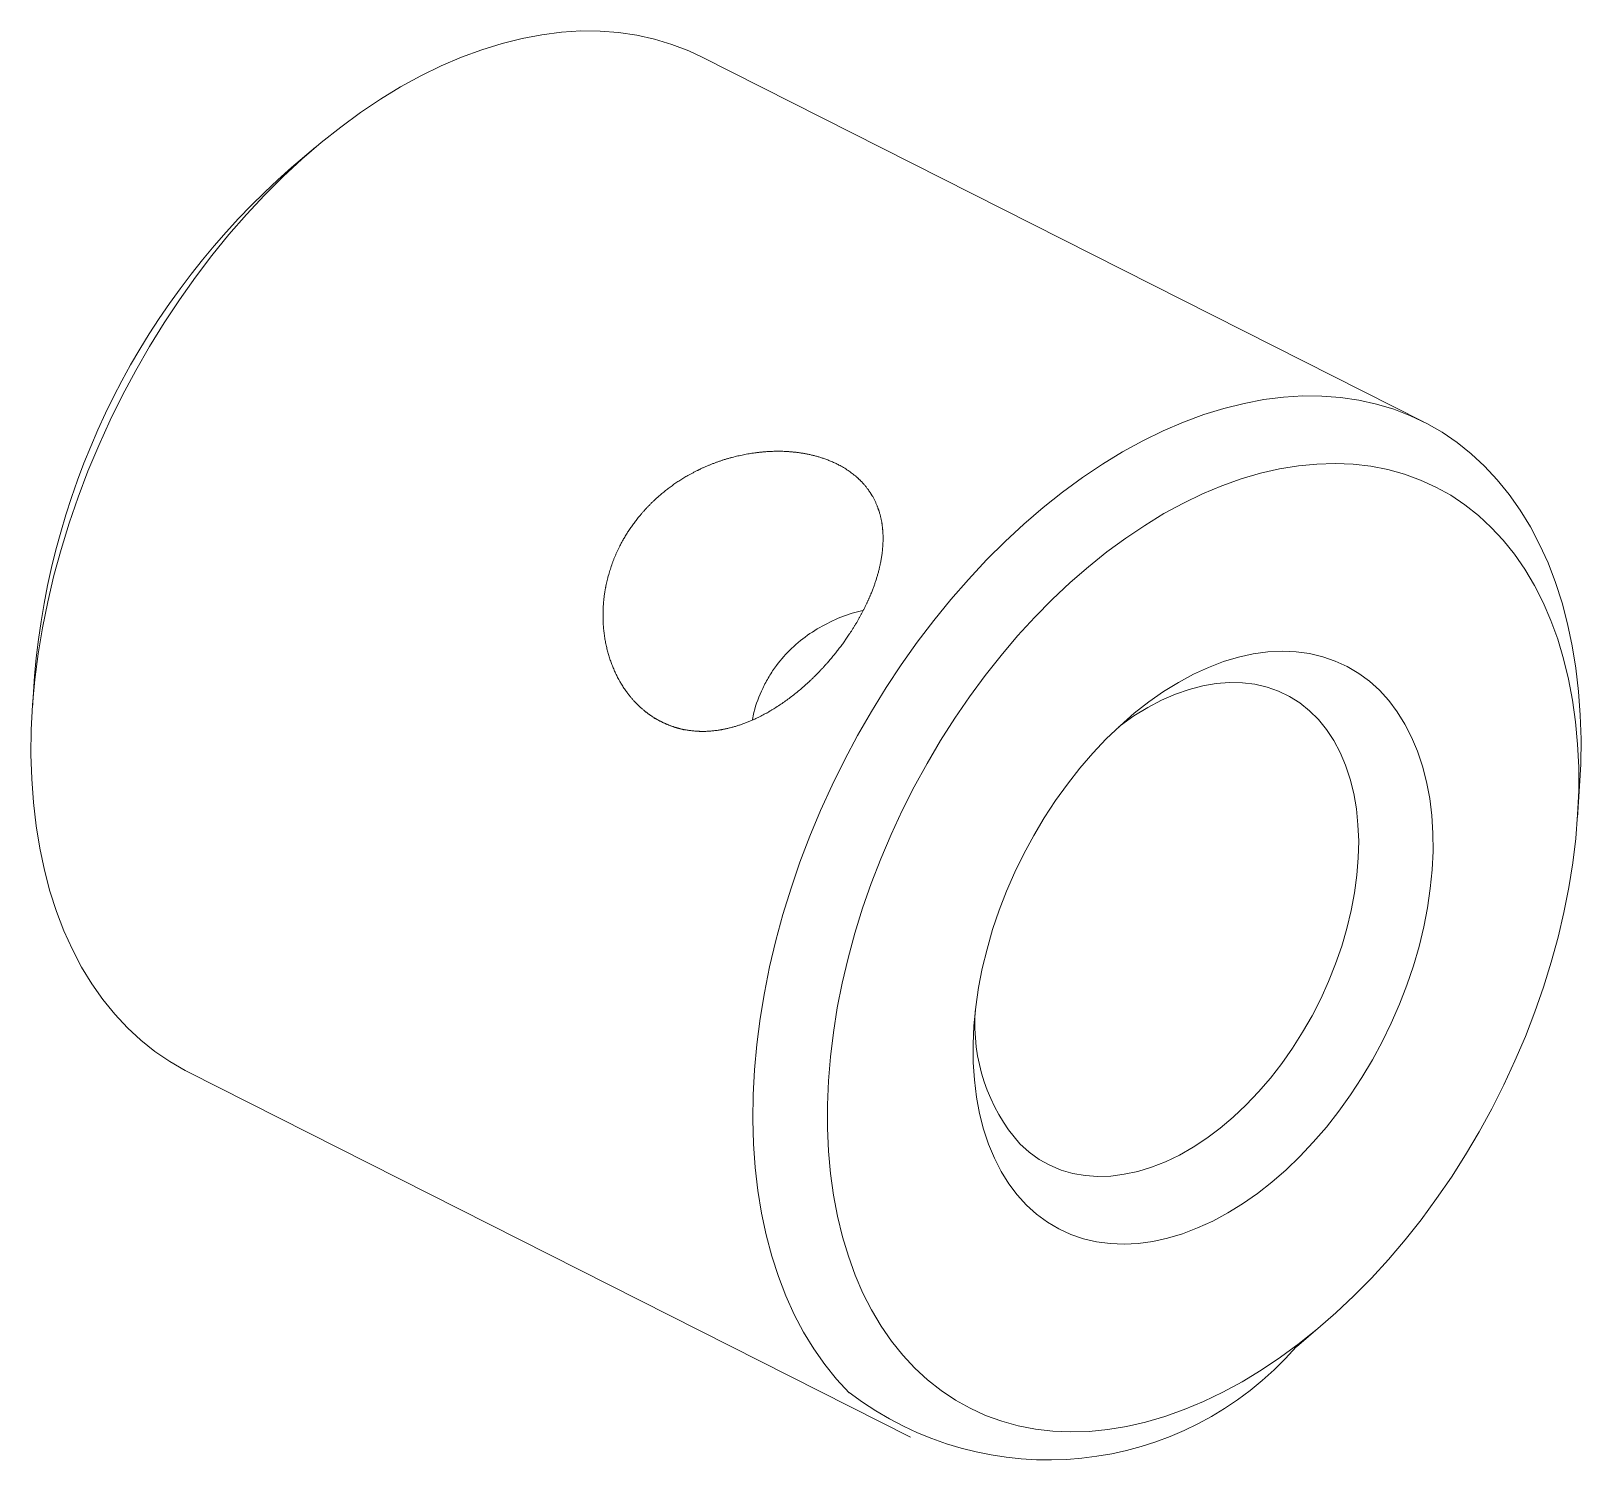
# Model space of a CAD drawing. Header units: millimetres. Extents: x -7.4 to 7.4, y -6.8 to 6.8.
import ezdxf

# ---------------------------------------------------------------- set-up
doc = ezdxf.new("R2010")
doc.units = ezdxf.units.MM

msp = doc.modelspace()

# ---------------------------------------------------------------- linework, layer by layer
at = {"color": 7, "linetype": 'Continuous', "lineweight": 15}
for p, q in [((5.863, 3.087), (-0.992, 6.552)), ((-4.656, 5.694), (-4.885, 5.5)), ((-7.325, 0.671), (-7.345, 0.372)), ((7.325, -0.671), (7.345, -0.372)), ((-5.863, -3.087), (0.992, -6.552)), ((4.656, -5.694), (4.885, -5.5))]:
    msp.add_line(p, q, dxfattribs=at)
at = {"color": 7, "linetype": 'Continuous', "lineweight": 15, "flags": 128}
for points in [[(-0.992, 6.552), (-1.114, 6.609), (-1.273, 6.67), (-1.437, 6.72), (-1.606, 6.757), (-1.779, 6.783), (-1.956, 6.796), (-2.137, 6.797), (-2.321, 6.786), (-2.507, 6.762), (-2.696, 6.727), (-2.886, 6.679), (-3.078, 6.619), (-3.271, 6.548), (-3.464, 6.465), (-3.656, 6.371), (-3.849, 6.266), (-4.04, 6.149), (-4.23, 6.022), (-4.418, 5.885), (-4.603, 5.738), (-4.786, 5.581), (-4.965, 5.414), (-5.141, 5.239), (-5.313, 5.056), (-5.48, 4.864), (-5.642, 4.665), (-5.798, 4.459), (-5.949, 4.246), (-6.094, 4.027), (-6.233, 3.803), (-6.365, 3.573), (-6.489, 3.34), (-6.607, 3.102), (-6.716, 2.861), (-6.818, 2.617), (-6.912, 2.372), (-6.997, 2.124), (-7.073, 1.876), (-7.141, 1.627), (-7.2, 1.379), (-7.25, 1.131), (-7.29, 0.885), (-7.322, 0.641), (-7.344, 0.4), (-7.356, 0.162), (-7.359, -0.073), (-7.352, -0.303), (-7.336, -0.528), (-7.311, -0.748), (-7.276, -0.961), (-7.232, -1.169), (-7.179, -1.369), (-7.117, -1.562), (-7.046, -1.747), (-6.966, -1.923), (-6.878, -2.091), (-6.781, -2.249), (-6.676, -2.398), (-6.564, -2.537), (-6.444, -2.666), (-6.316, -2.784), (-6.182, -2.891), (-6.041, -2.987), (-5.894, -3.071), (-5.863, -3.087)], [(0.411, -6.13), (0.291, -6.002), (0.179, -5.863), (0.074, -5.714), (-0.023, -5.555), (-0.111, -5.388), (-0.191, -5.211), (-0.262, -5.026), (-0.324, -4.833), (-0.377, -4.633), (-0.421, -4.426), (-0.456, -4.212), (-0.482, -3.992), (-0.498, -3.767), (-0.504, -3.537), (-0.501, -3.303), (-0.489, -3.065), (-0.467, -2.823), (-0.436, -2.579), (-0.395, -2.333), (-0.345, -2.086), (-0.286, -1.837), (-0.219, -1.589), (-0.142, -1.34), (-0.057, -1.093), (0.037, -0.847), (0.138, -0.604), (0.248, -0.363), (0.365, -0.125), (0.49, 0.109), (0.622, 0.338), (0.76, 0.563), (0.905, 0.781), (1.056, 0.994), (1.213, 1.2), (1.375, 1.399), (1.542, 1.591), (1.714, 1.775), (1.89, 1.95), (2.069, 2.116), (2.252, 2.273), (2.437, 2.42), (2.625, 2.558), (2.815, 2.685), (3.006, 2.801), (3.198, 2.907), (3.391, 3.001), (3.584, 3.084), (3.777, 3.155), (3.969, 3.214), (4.159, 3.262), (4.348, 3.298), (4.534, 3.321), (4.718, 3.332), (4.899, 3.331), (5.076, 3.318), (5.249, 3.293), (5.418, 3.255), (5.582, 3.206), (5.74, 3.145), (5.894, 3.071), (6.041, 2.987), (6.182, 2.891), (6.316, 2.784), (6.444, 2.666), (6.564, 2.537), (6.676, 2.398), (6.781, 2.249), (6.878, 2.091), (6.966, 1.923), (7.046, 1.747), (7.117, 1.562), (7.179, 1.369), (7.232, 1.169), (7.276, 0.961), (7.311, 0.748), (7.336, 0.528), (7.352, 0.303), (7.359, 0.073), (7.356, -0.162), (7.345, -0.372)], [(1.033, -5.896), (1.155, -6.008), (1.283, -6.11), (1.418, -6.2), (1.559, -6.278), (1.706, -6.345), (1.859, -6.401), (2.016, -6.444), (2.179, -6.476), (2.345, -6.495), (2.515, -6.502), (2.689, -6.497), (2.866, -6.48), (3.044, -6.45), (3.225, -6.409), (3.407, -6.355), (3.591, -6.29), (3.774, -6.213), (3.958, -6.125), (4.141, -6.026), (4.323, -5.915), (4.504, -5.794), (4.683, -5.663), (4.859, -5.522), (5.032, -5.371), (5.203, -5.211), (5.369, -5.042), (5.531, -4.865), (5.688, -4.68), (5.841, -4.488), (5.987, -4.288), (6.128, -4.083), (6.263, -3.872), (6.391, -3.655), (6.512, -3.434), (6.626, -3.209), (6.732, -2.98), (6.831, -2.749), (6.921, -2.515), (7.003, -2.28), (7.076, -2.043), (7.141, -1.807), (7.197, -1.57), (7.243, -1.335), (7.281, -1.101), (7.309, -0.869), (7.327, -0.64), (7.337, -0.414), (7.337, -0.192), (7.327, 0.025), (7.308, 0.238), (7.279, 0.444), (7.241, 0.644), (7.194, 0.838), (7.138, 1.024), (7.073, 1.202), (7, 1.373), (6.917, 1.534), (6.827, 1.687), (6.728, 1.829), (6.621, 1.962), (6.507, 2.085), (6.386, 2.197), (6.257, 2.299), (6.122, 2.389), (5.981, 2.467), (5.834, 2.534), (5.682, 2.59), (5.524, 2.633), (5.362, 2.665), (5.195, 2.684), (5.025, 2.691), (4.851, 2.686), (4.675, 2.669), (4.496, 2.639), (4.315, 2.598), (4.133, 2.544), (3.95, 2.479), (3.766, 2.402), (3.583, 2.314), (3.399, 2.215), (3.217, 2.104), (3.036, 1.983), (2.858, 1.852), (2.681, 1.711), (2.508, 1.56), (2.338, 1.4), (2.172, 1.231), (2.009, 1.054), (1.852, 0.869), (1.7, 0.677), (1.553, 0.477), (1.412, 0.272), (1.277, 0.061), (1.149, -0.156), (1.028, -0.377), (0.914, -0.602), (0.808, -0.831), (0.71, -1.062), (0.619, -1.296), (0.537, -1.531), (0.464, -1.768), (0.399, -2.004), (0.344, -2.241), (0.297, -2.476), (0.26, -2.71), (0.232, -2.942), (0.213, -3.171), (0.204, -3.397), (0.204, -3.619), (0.214, -3.836), (0.233, -4.049), (0.261, -4.255), (0.299, -4.455), (0.346, -4.649), (0.402, -4.835), (0.467, -5.014), (0.541, -5.184), (0.623, -5.345), (0.714, -5.498), (0.812, -5.641), (0.919, -5.773), (1.033, -5.896)], [(2.095, -4.349), (2.006, -4.252), (1.926, -4.146), (1.853, -4.029), (1.789, -3.904), (1.733, -3.77), (1.686, -3.628), (1.648, -3.479), (1.618, -3.323), (1.599, -3.161), (1.588, -2.994), (1.587, -2.822), (1.595, -2.646), (1.612, -2.467), (1.639, -2.285), (1.674, -2.102), (1.719, -1.918), (1.772, -1.734), (1.834, -1.55), (1.905, -1.369), (1.983, -1.189), (2.069, -1.013), (2.162, -0.84), (2.262, -0.672), (2.369, -0.509), (2.482, -0.352), (2.6, -0.202), (2.723, -0.059), (2.851, 0.076), (2.982, 0.202), (3.117, 0.32), (3.255, 0.428), (3.395, 0.525), (3.536, 0.613), (3.679, 0.69), (3.822, 0.755), (3.964, 0.81), (4.106, 0.852), (4.247, 0.883), (4.385, 0.902), (4.521, 0.909), (4.653, 0.903), (4.782, 0.886), (4.907, 0.857), (5.026, 0.816), (5.14, 0.763), (5.249, 0.699), (5.351, 0.624), (5.446, 0.538), (5.534, 0.441), (5.614, 0.335), (5.687, 0.218), (5.751, 0.093), (5.807, -0.041), (5.854, -0.183), (5.893, -0.332), (5.922, -0.488), (5.942, -0.65), (5.953, -0.817), (5.954, -0.989), (5.946, -1.165), (5.928, -1.344), (5.902, -1.526), (5.866, -1.709), (5.821, -1.893), (5.768, -2.077), (5.706, -2.261), (5.636, -2.443), (5.557, -2.622), (5.471, -2.799), (5.378, -2.971), (5.278, -3.139), (5.171, -3.302), (5.059, -3.459), (4.941, -3.609), (4.817, -3.752), (4.69, -3.887), (4.558, -4.013), (4.423, -4.131), (4.286, -4.239), (4.146, -4.337), (4.004, -4.424), (3.862, -4.501), (3.719, -4.566), (3.576, -4.621), (3.434, -4.663), (3.294, -4.694), (3.155, -4.713), (3.02, -4.72), (2.887, -4.714), (2.758, -4.697), (2.634, -4.668), (2.514, -4.627), (2.4, -4.574), (2.292, -4.51), (2.19, -4.435), (2.095, -4.349)], [(2.031, -3.768), (2.119, -3.847), (2.214, -3.915), (2.315, -3.971), (2.422, -4.016), (2.534, -4.048), (2.65, -4.069), (2.771, -4.077), (2.895, -4.073), (3.022, -4.057), (3.152, -4.029), (3.282, -3.989), (3.413, -3.937), (3.545, -3.874), (3.675, -3.799), (3.805, -3.714), (3.932, -3.619), (4.057, -3.513), (4.179, -3.398), (4.297, -3.275), (4.41, -3.143), (4.518, -3.005), (4.62, -2.859), (4.716, -2.708), (4.806, -2.551), (4.888, -2.391), (4.962, -2.226), (5.029, -2.06), (5.087, -1.891), (5.137, -1.722), (5.177, -1.553), (5.209, -1.385), (5.231, -1.218), (5.244, -1.054), (5.248, -0.894), (5.241, -0.738), (5.226, -0.588), (5.201, -0.443), (5.167, -0.305), (5.124, -0.174), (5.071, -0.052), (5.011, 0.062), (4.942, 0.166), (4.865, 0.26), (4.781, 0.344), (4.689, 0.418), (4.591, 0.48), (4.487, 0.53), (4.378, 0.569), (4.263, 0.595), (4.145, 0.61), (4.022, 0.612), (3.896, 0.602), (3.768, 0.58), (3.638, 0.546), (3.507, 0.5), (3.376, 0.443), (3.245, 0.374), (3.114, 0.294), (2.986, 0.203), (2.969, 0.19)]]:
    msp.add_lwpolyline(points, dxfattribs=at)
at = {"color": 7, "linetype": 'Continuous', "lineweight": 15}
for centre, radius, start, end in [((-0.141, 0.071), 7.21, 131.1464, 175.2279), ((3.331, -2.63), 1.728, 175.8209, 221.206), ((2.301, -3.653), 3.115, 232.6527, 319.0856)]:
    msp.add_arc(centre, radius, start, end, dxfattribs=at)
for points, knots in [([(-1.444, 0.275), (-1.307, 0.206), (-1.236, 0.181), (-1.088, 0.151), (-1.01, 0.145), (-0.853, 0.153), (-0.774, 0.167), (-0.613, 0.211), (-0.532, 0.242), (-0.295, 0.358), (-0.138, 0.468), (0.148, 0.727), (0.281, 0.88), (0.446, 1.121), (0.496, 1.204), (0.582, 1.37), (0.619, 1.452), (0.707, 1.701), (0.736, 1.86), (0.729, 2.082), (0.719, 2.152), (0.68, 2.285), (0.652, 2.348), (0.579, 2.463), (0.535, 2.515), (0.429, 2.608), (0.368, 2.649), (0.166, 2.751), (0.002, 2.793), (-0.26, 2.81), (-0.352, 2.807), (-0.536, 2.787), (-0.629, 2.769), (-0.814, 2.718), (-0.906, 2.684), (-1.083, 2.601), (-1.168, 2.553), (-1.413, 2.382), (-1.554, 2.242), (-1.72, 2.001), (-1.767, 1.916), (-1.843, 1.741), (-1.873, 1.649), (-1.934, 1.376), (-1.938, 1.189), (-1.877, 0.844), (-1.813, 0.682), (-1.676, 0.482), (-1.623, 0.422), (-1.507, 0.318), (-1.444, 0.275), (-1.307, 0.206)], [-0.03125, -0.03125, 0, 0, 0.03125, 0.03125, 0.0625, 0.0625, 0.09375, 0.09375, 0.125, 0.125, 0.1875, 0.1875, 0.25, 0.25, 0.28125, 0.28125, 0.3125, 0.3125, 0.375, 0.375, 0.40625, 0.40625, 0.4375, 0.4375, 0.46875, 0.46875, 0.5, 0.5, 0.5625, 0.5625, 0.59375, 0.59375, 0.625, 0.625, 0.65625, 0.65625, 0.6875, 0.6875, 0.75, 0.75, 0.78125, 0.78125, 0.8125, 0.8125, 0.875, 0.875, 0.9375, 0.9375, 0.96875, 0.96875, 1, 1, 1.03125, 1.03125]), ([(-0.508, 0.26), (-0.504, 0.283), (-0.484, 0.385), (-0.431, 0.523), (-0.353, 0.669), (-0.265, 0.8), (-0.139, 0.941), (0.033, 1.08), (0.227, 1.19), (0.398, 1.263), (0.506, 1.287), (0.541, 1.295)], [0, 0, 0, 0, 0.045379, 0.20314, 0.285103, 0.367064, 0.505808, 0.648562, 0.788518, 0.931741, 1, 1, 1, 1])]:
    msp.add_open_spline(points, degree=3, knots=knots, dxfattribs=at)

doc.saveas('drawing.dxf')
